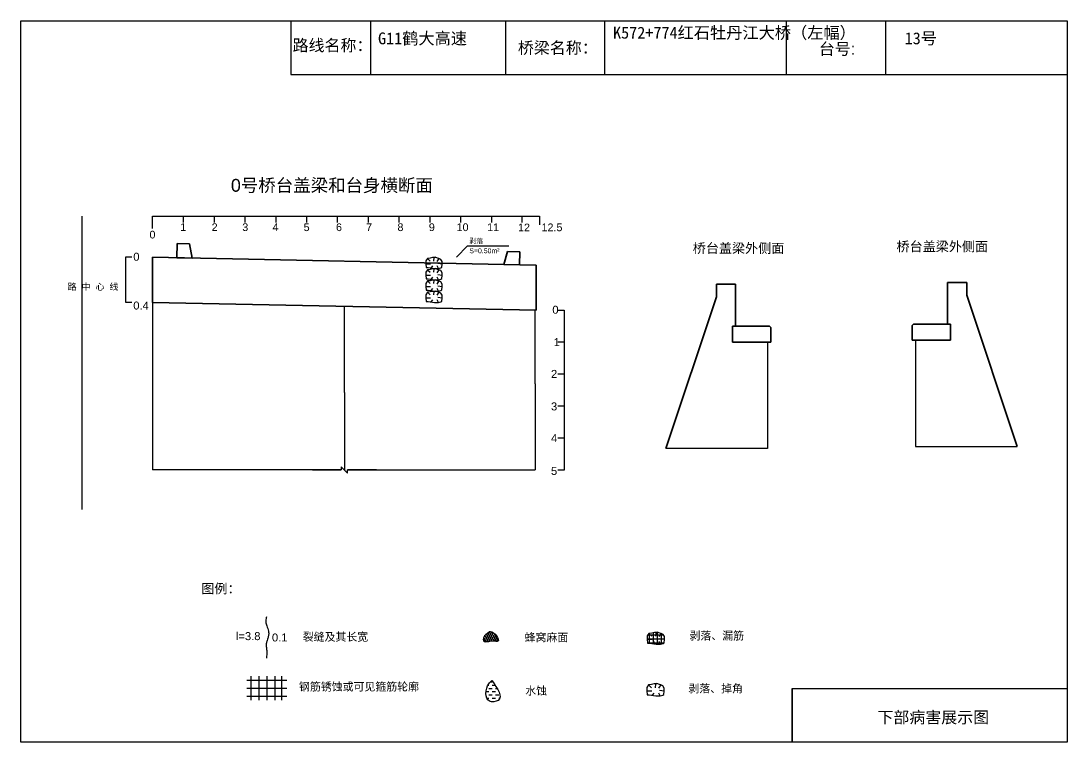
# Model space of a CAD drawing. Header units: millimetres. Extents: x 0 to 529, y -5115 to 459.
# Drawn here: x 0 to 529, y -5115 to -4751 of the extents above; entities that cross this region are included whole.
import ezdxf

# ---------------------------------------------------------------- set-up
doc = ezdxf.new("R2010")
doc.units = ezdxf.units.MM
doc.layers.add('中粗实线', color=4, linetype='Continuous', lineweight=35)
for name, color, linetype in [('加固措施', 7, 'Continuous'), ('图层1', 7, 'Continuous'), ('文字', 1, 'Continuous'), ('病害', 5, 'Continuous')]:
    doc.layers.add(name, color=color, linetype=linetype)
doc.styles.get("Standard").update_dxf_attribs({"font": 'arial.ttf'})

# ---------------------------------------------------------------- blocks, each defined once
blk = doc.blocks.new('adfsd')
at = {"lineweight": -2, "ltscale": 0.5}
for p, q in [((1140.897, -3083.694), (1140.936, -3083.729)), ((1140.983, -3083.682), (1140.981, -3083.729)), ((1141.053, -3083.694), (1141.022, -3083.735)), ((1140.876, -3083.768), (1140.94, -3083.769)), ((1140.948, -3083.824), (1140.969, -3083.796)), ((1141.045, -3083.83), (1141.028, -3083.796)), ((1141.094, -3083.772), (1141.036, -3083.763))]:
    blk.add_line(p, q, dxfattribs=at)
blk.add_lwpolyline([(1141, -3083.682), (1140.967, -3083.682), (1140.934, -3083.69), (1140.897, -3083.694), (1140.876, -3083.727), (1140.876, -3083.768), (1140.88, -3083.818), (1140.905, -3083.818), (1140.991, -3083.83), (1141.045, -3083.83), (1141.078, -3083.822), (1141.09, -3083.814), (1141.094, -3083.772), (1141.094, -3083.735), (1141.078, -3083.707), (1141.053, -3083.694), (1141.033, -3083.69), (1141, -3083.678)], dxfattribs=at)

msp = doc.modelspace()

# ---------------------------------------------------------------- hatches: boundary and pattern name
at = {"layer": '加固措施', "lineweight": -2}
h = msp.add_hatch(dxfattribs=at)
h.set_pattern_fill('DOTS', scale=0.808414)
h.set_pattern_definition([(0, (-3758.2266, -259.0642), (0.51874243, 1.03748487), [0, -1.03748487])])
edge = h.paths.add_edge_path()
edge.add_spline(control_points=[(236.75, -5059.11), (235.55, -5059.93), (233.84, -5061.11), (233.65, -5065.45), (237.69, -5063.46), (243.18, -5065.02), (239.09, -5059.01), (236.89, -5059.1), (236.75, -5059.11)], knot_values=[0, 0, 0, 0, 5.205471, 7.397577, 12.944796, 16.169923, 23.88441, 24.400432, 24.400432, 24.400432, 24.400432], degree=3, periodic=0)
h = msp.add_hatch(dxfattribs=at)
h.set_pattern_fill('DASH', color=256, scale=0.727573)
h.set_pattern_definition([(0, (-3025.9367, -191.9039), (1.6807255, 1.6807255), [1.6807255, -1.6807255])])
edge = h.paths.add_edge_path()
edge.add_spline(control_points=[(237.99, -5083.9), (237.41, -5084.41), (234.71, -5086.8), (233.99, -5095.49), (244.82, -5093.95), (240.82, -5088.06), (237.99, -5083.9)], knot_values=[0, 0, 0, 0, 3.237042, 15.187225, 21.182779, 35.601669, 35.601669, 35.601669, 35.601669], degree=3, periodic=0)
at = {"layer": '病害', "lineweight": -2}
h = msp.add_hatch(dxfattribs=at)
h.set_pattern_fill('DOTS', color=4, scale=0.808414, style=0)
h.set_pattern_definition([(0, (-6469.7559, -645.5705), (0.51874243, 1.03748487), [0, -1.03748487])])
edge = h.paths.add_edge_path()
edge.add_spline(control_points=[(236.75, -5059.11), (235.55, -5059.93), (233.84, -5061.11), (233.65, -5065.45), (237.69, -5063.46), (243.18, -5065.02), (239.09, -5059.01), (236.89, -5059.1), (236.75, -5059.11)], knot_values=[0, 0, 0, 0, 1.041094, 1.479515, 2.588959, 3.233985, 4.776882, 4.880086, 4.880086, 4.880086, 4.880086], degree=3, periodic=0)

# ---------------------------------------------------------------- linework, layer by layer
at = {"color": 0}
for p, q in [((0.01, -4750.6), (528.55, -4750.6)), ((0.01, -5115.01), (0.01, -4750.6)), ((136.35, -4750.6), (136.35, -4777.69)), ((244.82, -4750.6), (244.82, -4777.69)), ((386.69, -4750.6), (386.69, -4777.69)), ((436.79, -4750.65), (436.79, -4777.75)), ((528.55, -4750.6), (528.55, -5115.01)), ((136.35, -4777.69), (528.55, -4777.69)), ((66.46, -4855.52), (66.46, -4849.29)), ((66.46, -4849.29), (82.03, -4849.29)), ((82.03, -4849.29), (82.03, -4852.41)), ((82.03, -4849.29), (97.59, -4849.29)), ((97.59, -4849.29), (113.16, -4849.29)), ((97.59, -4849.29), (97.59, -4852.41)), ((113.16, -4849.29), (128.72, -4849.29)), ((113.16, -4849.29), (113.16, -4852.41)), ((128.72, -4849.29), (144.29, -4849.29)), ((128.72, -4849.29), (128.72, -4852.41)), ((144.29, -4849.29), (159.86, -4849.29)), ((144.29, -4849.29), (144.29, -4852.41)), ((159.86, -4849.29), (175.42, -4849.29)), ((159.86, -4849.29), (159.86, -4852.41)), ((175.42, -4849.29), (190.99, -4849.29)), ((175.42, -4849.29), (175.42, -4852.41)), ((190.99, -4849.29), (206.55, -4849.29)), ((190.99, -4849.29), (190.99, -4852.41)), ((190.99, -4849.29), (203.44, -4849.29)), ((206.55, -4849.29), (222.12, -4849.29)), ((206.55, -4849.29), (206.55, -4852.41)), ((206.55, -4849.29), (209.67, -4849.29)), ((222.12, -4849.29), (253.09, -4849.29)), ((222.12, -4849.29), (222.12, -4852.41)), ((237.68, -4849.29), (237.68, -4852.41)), ((253.09, -4849.29), (253.09, -4852.41)), ((253.09, -4849.29), (261.99, -4849.29)), ((261.99, -4849.29), (261.99, -4853.65)), ((56.02, -4870.05), (52.79, -4870.05)), ((52.79, -4870.05), (52.79, -4892.68)), ((52.79, -4892.68), (56.02, -4892.68)), ((66.53, -4892.85), (66.53, -4933.98)), ((259.9, -4933.98), (259.9, -4896.72)), ((271.28, -4896.83), (274.51, -4896.83)), ((274.51, -4896.83), (274.51, -4977.67)), ((274.51, -4913), (271.28, -4913)), ((377.26, -4912.89), (377.26, -4966.62)), ((451.96, -4912), (451.96, -4965.73)), ((274.51, -4929.17), (271.28, -4929.17)), ((66.53, -4933.98), (66.53, -4977.47)), ((259.9, -4933.98), (259.9, -4977.47)), ((274.51, -4945.34), (271.28, -4945.34)), ((274.51, -4961.51), (271.28, -4961.51)), ((147.27, -4977.47), (66.53, -4977.47)), ((161.82, -4975.85), (165.05, -4979.08)), ((161.82, -4975.85), (161.82, -4977.47)), ((165.05, -4977.47), (259.9, -4977.47)), ((165.05, -4979.08), (165.05, -4977.47)), ((274.51, -4977.67), (271.28, -4977.67)), ((389.67, -5115.01), (389.67, -5087.92)), ((389.67, -5087.92), (528.55, -5087.92)), ((528.55, -5115.01), (0.01, -5115.01))]:
    msp.add_line(p, q, dxfattribs=at)
at = {"color": 1}
for p, q in [((30.81, -4849.29), (30.81, -4997.49)), ((66.41, -4892.85), (66.53, -4892.85)), ((163.47, -4938.28), (163.47, -4894.79)), ((163.47, -4938.28), (163.47, -4977.47)), ((316.38, -5062.77), (325.2, -5062.77)), ((316.8, -5060.75), (324.63, -5060.75)), ((317.36, -5060.06), (317.36, -5065.06)), ((319.38, -5059.74), (319.38, -5065.33)), ((321.41, -5059.74), (321.41, -5065.56)), ((323.43, -5060.06), (323.43, -5065.51)), ((316.53, -5064.79), (325.04, -5064.79)), ((114.12, -5083.79), (134.33, -5083.79)), ((116.15, -5081.77), (116.15, -5093.89)), ((120.19, -5081.77), (120.19, -5093.89)), ((124.23, -5081.77), (124.23, -5093.89)), ((128.27, -5081.77), (128.27, -5093.89)), ((131.73, -5081.74), (131.73, -5093.86)), ((114.12, -5087.83), (134.33, -5087.83)), ((114.12, -5091.87), (134.33, -5091.87))]:
    msp.add_line(p, q, dxfattribs=at)
for p, q in [((377.26, -4966.62), (325.87, -4966.62)), ((451.96, -4965.73), (503.34, -4965.73))]:
    msp.add_line(p, q)
at = {"color": 0}
msp.add_lwpolyline([(0.01, -4750.6), (528.55, -4750.6), (528.55, -5115.01), (0.01, -5115.01)], dxfattribs=at)
at = {"color": 7}
msp.add_lwpolyline([(220, -4870), (225.56, -4864.25), (246.56, -4864.25)], dxfattribs=at)
at = {"lineweight": -2}
msp.add_open_spline([(236.75, -5059.11), (235.55, -5059.93), (233.84, -5061.11), (233.65, -5065.45), (237.69, -5063.46), (243.18, -5065.02), (239.09, -5059.01), (236.89, -5059.1), (236.75, -5059.11)], degree=3, knots=[0, 0, 0, 0, 4.208177, 5.980308, 10.464759, 13.071998, 19.3085, 19.725659, 19.725659, 19.725659, 19.725659], dxfattribs=at)
at = {"layer": '中粗实线', "color": 0}
for p, q in [((78.79, -4870.3), (78.92, -4863.1)), ((78.92, -4863.1), (85.11, -4863.23)), ((86.6, -4870.45), (85.11, -4863.23)), ((244.04, -4873.76), (245.8, -4867.09)), ((251.99, -4867.21), (245.8, -4867.09)), ((251.85, -4873.92), (251.99, -4867.21)), ((66.41, -4892.85), (66.44, -4870.05)), ((66.44, -4870.05), (260.28, -4874.09)), ((78.79, -4870.3), (86.6, -4870.45)), ((251.85, -4873.92), (244.04, -4873.76)), ((260.27, -4896.72), (260.28, -4874.09)), ((361.09, -4883.59), (351.39, -4883.59)), ((351.39, -4883.59), (351.39, -4890.06)), ((361.09, -4904.81), (361.09, -4883.59)), ((468.12, -4882.7), (477.83, -4882.7)), ((468.12, -4903.91), (468.12, -4882.7)), ((477.83, -4882.7), (477.83, -4889.17)), ((66.41, -4892.85), (260.27, -4896.72)), ((351.39, -4890.06), (325.87, -4966.62)), ((351.39, -4890.06), (351.39, -4890.06)), ((477.83, -4889.17), (503.34, -4965.73)), ((477.83, -4889.17), (477.83, -4889.17)), ((361.09, -4904.81), (359.47, -4904.81)), ((359.47, -4904.81), (359.47, -4912.89)), ((378.23, -4904.81), (361.09, -4904.81)), ((378.23, -4904.81), (378.87, -4905.45)), ((450.99, -4903.91), (450.34, -4904.56)), ((450.34, -4912), (450.34, -4904.56)), ((450.99, -4903.91), (468.12, -4903.91)), ((468.12, -4903.91), (469.74, -4903.91)), ((469.74, -4903.91), (469.74, -4912)), ((378.87, -4912.89), (378.87, -4905.45)), ((359.47, -4912.89), (378.87, -4912.89)), ((377.26, -4912.89), (378.87, -4912.89)), ((451.96, -4912), (450.34, -4912)), ((469.74, -4912), (450.34, -4912)), ((161.82, -4977.47), (147.27, -4977.47)), ((179.61, -4977.47), (165.05, -4977.47))]:
    msp.add_line(p, q, dxfattribs=at)
at = {"layer": '加固措施', "lineweight": -2}
msp.add_open_spline([(237.99, -5083.9), (237.41, -5084.41), (234.71, -5086.8), (233.99, -5095.49), (244.82, -5093.95), (240.82, -5088.06), (237.99, -5083.9)], degree=3, knots=[0, 0, 0, 0, 2.355174, 11.049799, 15.411996, 25.90278, 25.90278, 25.90278, 25.90278], dxfattribs=at)
at = {"layer": '图层1', "lineweight": -2}
msp.add_open_spline([(124.05, -5051.77), (124, -5052.03), (123.96, -5052.27), (123.84, -5053.01), (123.78, -5053.49), (123.75, -5054.14), (123.75, -5054.35), (123.77, -5054.69), (123.79, -5054.81), (123.83, -5055.06), (123.86, -5055.18), (123.97, -5055.62), (124.09, -5055.96), (124.38, -5056.71), (124.55, -5057.12), (124.87, -5058), (125.02, -5058.48), (125.16, -5059.3), (125.2, -5059.62), (125.21, -5060.26), (125.18, -5060.57), (125.1, -5061.16), (125.04, -5061.44), (124.91, -5061.98), (124.83, -5062.24), (124.63, -5062.88), (124.5, -5063.26), (124.27, -5063.96), (124.17, -5064.29), (124.06, -5064.74), (124.03, -5064.88), (123.99, -5065.12), (123.98, -5065.24), (123.96, -5065.47), (123.96, -5065.59), (123.95, -5066.03), (123.96, -5066.37), (124.02, -5067.1), (124.07, -5067.49), (124.14, -5068.17), (124.16, -5068.45), (124.2, -5068.99), (124.21, -5069.23), (124.22, -5069.72), (124.22, -5069.96), (124.21, -5070.68), (124.18, -5071.14), (124.13, -5071.95), (124.1, -5072.3), (124.07, -5072.64)], degree=3, knots=[0, 0, 0, 0, 0.93103, 0.93103, 2.904338, 2.904338, 3.933552, 3.933552, 4.598026, 4.598026, 5.2625, 5.2625, 6.799065, 6.799065, 8.335629, 8.335629, 9.872194, 9.872194, 10.744529, 10.744529, 11.616864, 11.616864, 12.4892, 12.4892, 13.361535, 13.361535, 14.755665, 14.755665, 16.149795, 16.149795, 16.835641, 16.835641, 17.410365, 17.410365, 17.98509, 17.98509, 19.45733, 19.45733, 20.929571, 20.929571, 21.910052, 21.910052, 22.722819, 22.722819, 23.535585, 23.535585, 25.161117, 25.161117, 26.428502, 26.428502, 26.428502, 26.428502], dxfattribs=at)
at = {"layer": '病害', "color": 5}
for p, q in [((136.35, -4750.6), (136.35, -4777.69)), ((244.82, -4750.6), (244.82, -4777.69)), ((386.69, -4750.6), (386.69, -4777.69)), ((528.55, -4750.6), (528.55, -4777.69)), ((136.35, -4777.69), (386.13, -4777.69)), ((386.13, -4777.69), (528.55, -4777.69)), ((389.67, -5087.92), (528.55, -5087.92)), ((389.67, -5087.92), (389.67, -5115.01)), ((528.55, -5087.92), (528.55, -5115.01))]:
    msp.add_line(p, q, dxfattribs=at)
at = {"layer": '病害', "color": 0}
for p, q in [((176.63, -4750.6), (176.63, -4777.69)), ((294.92, -4750.6), (294.92, -4777.69))]:
    msp.add_line(p, q, dxfattribs=at)

# ---------------------------------------------------------------- block references
for p, xscale, yscale, zscale in [((-42578.26, 110767.92), 37.5, 37.5, 25), ((-42578.26, 110767.92), 37.5, 37.5, 25), ((-42578.26, 110762.22), 37.5, 37.5, 25), ((-42578.26, 110762.22), 37.5, 37.5, 25), ((-42578.26, 110756.52), 37.5, 37.5, 25), ((-42578.26, 110756.52), 37.5, 37.5, 25), ((-42578.26, 110750.82), 37.5, 37.5, 25), ((-42578.26, 110750.82), 37.5, 37.5, 25), ((-45798.65, 119585.06), 40.42071791424115, 40.42071791424115, 40.42071791424115), ((-45798.81, 119559), 40.42071791424115, 40.42071791424115, 40.42071791424115)]:
    msp.add_blockref('adfsd', p, dxfattribs=dict(xscale=xscale, yscale=yscale, zscale=zscale))

# ---------------------------------------------------------------- texts
for s, height, p in [('0', 3.89, (64.96, -4860.53)), ('1', 3.89, (80.51, -4856.75)), ('2', 3.89, (96.36, -4856.75)), ('3', 3.89, (111.85, -4856.75)), ('4', 3.89, (127.12, -4856.75)), ('5', 3.89, (142.85, -4856.79)), ('6', 3.89, (159.19, -4856.79)), ('7', 3.89, (174.41, -4856.79)), ('8', 3.89, (190.24, -4856.79)), ('9', 3.89, (206.1, -4856.79)), ('10', 3.891, (220.12, -4856.79)), ('11', 3.891, (235.55, -4856.79)), ('12', 3.891, (251.16, -4856.91)), ('12.5', 3.891, (263.02, -4856.85)), ('0', 4.04, (56.78, -4871.78)), ('路  中  心  线', 3.234, (23.62, -4886.54)), ('0.4', 4.042, (56.78, -4896.44)), ('0', 4.04, (268.5, -4898.56)), ('1', 4.04, (269.17, -4914.92)), ('2', 4.04, (267.82, -4931)), ('3', 4.04, (267.82, -4947.42)), ('4', 4.04, (267.82, -4963.45)), ('5', 4.04, (267.82, -4980.03))]:
    msp.add_text(s, height=height).set_placement(p)
at = {"color": 7}
for s, p in [('剥落', (226.56, -4863)), ('S=0.50m²', (226.56, -4868))]:
    msp.add_text(s, height=2.5, dxfattribs=at).set_placement(p)
at = {"char_height": 6, "attachment_point": 1}
for s, insert, width in [('{\\fSimSun|b0|i0|c134|p2;G11鹤大高速}', (180.41, -4756.41), 88.9763), ('{\\fSimSun|b0|i0|c134|p2;K572+774红石牡丹江大桥（左幅）}', (299.15, -4753.55), 118.7841), ('{\\fSimSun|b0|i0|c134|p2;13号}', (446.48, -4756.38), 118.7841)]:
    msp.add_mtext(s, dxfattribs=dict(at, insert=insert, width=width))
at = {"layer": '图层1'}
for s, p in [('路线名称：', (137.27, -4765.89)), ('桥梁名称：', (251.09, -4767.13)), ('台号:', (403.14, -4767.66)), ('下部病害展示图', (432.73, -5105.46))]:
    msp.add_text(s, height=5.911, dxfattribs=at).set_placement(p)
at = {"layer": '图层1', "attachment_point": 1}
for s, insert, char_height in [('图例：', (91.14, -5035.05), 4.85), ('l=3.8', (108.64, -5059.45), 4.042), ('0.1', (126.83, -5060.13), 4.042), ('裂缝及其长宽', (142.39, -5059.83), 4.042), ('蜂窝麻面', (254.5, -5060.08), 4.042), ('剥落、漏筋', (337.79, -5059.22), 4.042), ('钢筋锈蚀或可见箍筋轮廓', (140.49, -5084.99), 4.0421), ('水蚀', (254.8, -5087.08), 4.042), ('剥落、掉角', (337.21, -5085.92), 4.042)]:
    msp.add_mtext(s, dxfattribs=dict(at, insert=insert, char_height=char_height))
at = {"layer": '文字', "color": 0}
for s, height, p in [('0号桥台盖梁和台身横断面', 6.4673, (106.09, -4836.91)), ('桥台盖梁外侧面', 4.85, (339.43, -4867.87)), ('桥台盖梁外侧面', 4.85, (442.37, -4866.98))]:
    msp.add_text(s, height=height, dxfattribs=at).set_placement(p)

doc.saveas('drawing.dxf')
